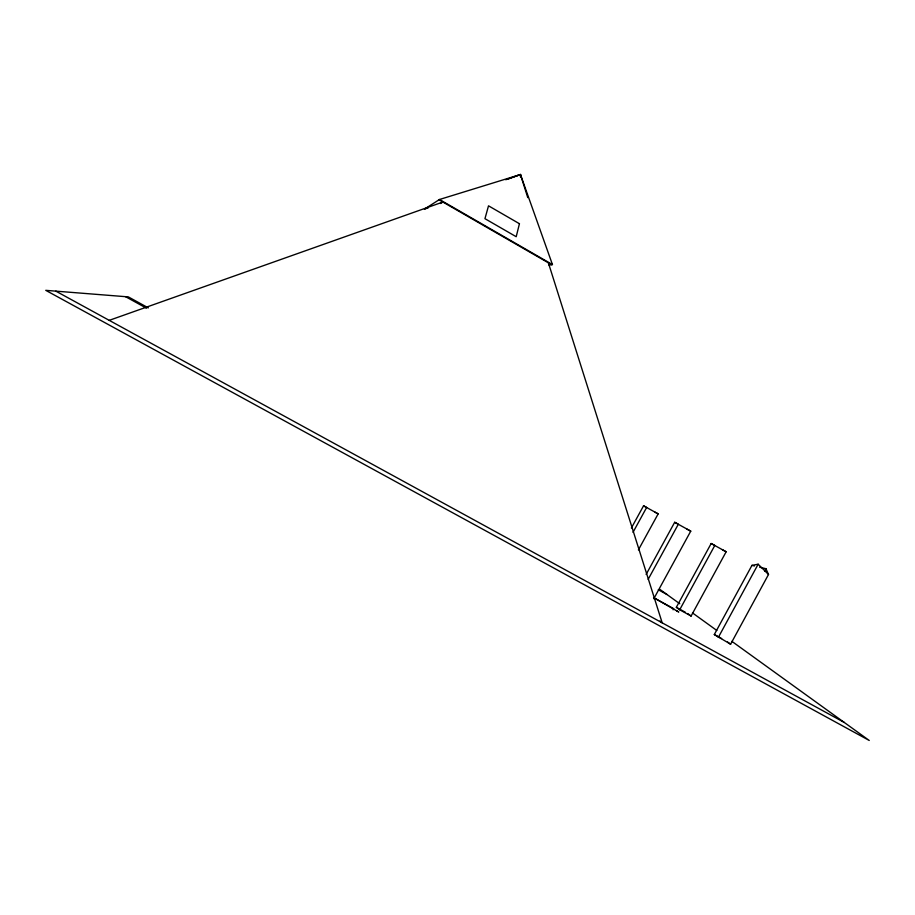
<?xml version="1.0" encoding="UTF-8"?>
<svg xmlns="http://www.w3.org/2000/svg" width="915" height="915" viewBox="0 0 915 915"><rect width="100%" height="100%" fill="white"/><g stroke="black" fill="none" stroke-linecap="round" stroke-linejoin="round"><path stroke-width="1.37" d="M764.597 571.212L765.958 568.718L759.599 567.186M768.509 574.494L758.146 564.212L751.958 565.367L714.306 634.541L730.605 644.229L768.509 574.494L765.958 568.718M679.696 609.779L714.809 545.443L711.172 543.51L676.334 607.308L679.696 609.779L691.1 616.047L726.155 551.768L711.172 543.51M718.286 637.469L758.146 564.212M646.127 574.448L674.687 522.282L678.335 524.215L648.14 579.355M653.79 598.742L690.756 531.146L674.687 522.282M673.097 609.802L673.703 608.681L653.585 597.632L678.781 611.998L676.437 610.717M631.373 528.012L643.554 505.812L646.653 507.448L633.008 532.324M638.395 549.904L658.16 513.864L643.554 505.812M548.966 265.11L552.443 264.572L520.463 174.525L439.497 199.493L424.423 209.158L428.426 207.716M440.492 203.507L442.883 202.032L109.251 320.341M508.454 178.86L520.463 174.525L527.761 197.617M505.743 179.74L520.463 174.525L520.669 177.373M751.958 565.367L754.498 565.973M654.968 512.171L658.16 513.864M687.005 529.156L690.756 531.146M722.427 549.778L726.155 551.768M55.838 291.142L844.293 722.461M714.306 634.541L721.638 638.567M148.344 307.897L128.34 296.895L45.75 290.341L869.25 740.475L731.874 641.346M125.538 296.666L146.56 308.229M658.285 589.729L667.024 594.544M676.334 607.308L685.392 612.284M439.497 199.493L552.443 264.572M439.006 199.802L551.631 264.698M659.726 589.271L679.765 603.74M692.506 612.924L716.822 630.481M727.539 641.987L730.605 644.229M687.657 613.519L691.1 616.047M659.955 621.045L662.186 622.829L548.371 262.811M520.463 174.525L520.612 177.361M519.446 223.718L516.197 236.711L484.95 218.685L488.519 205.829L519.446 223.718"/></g></svg>
